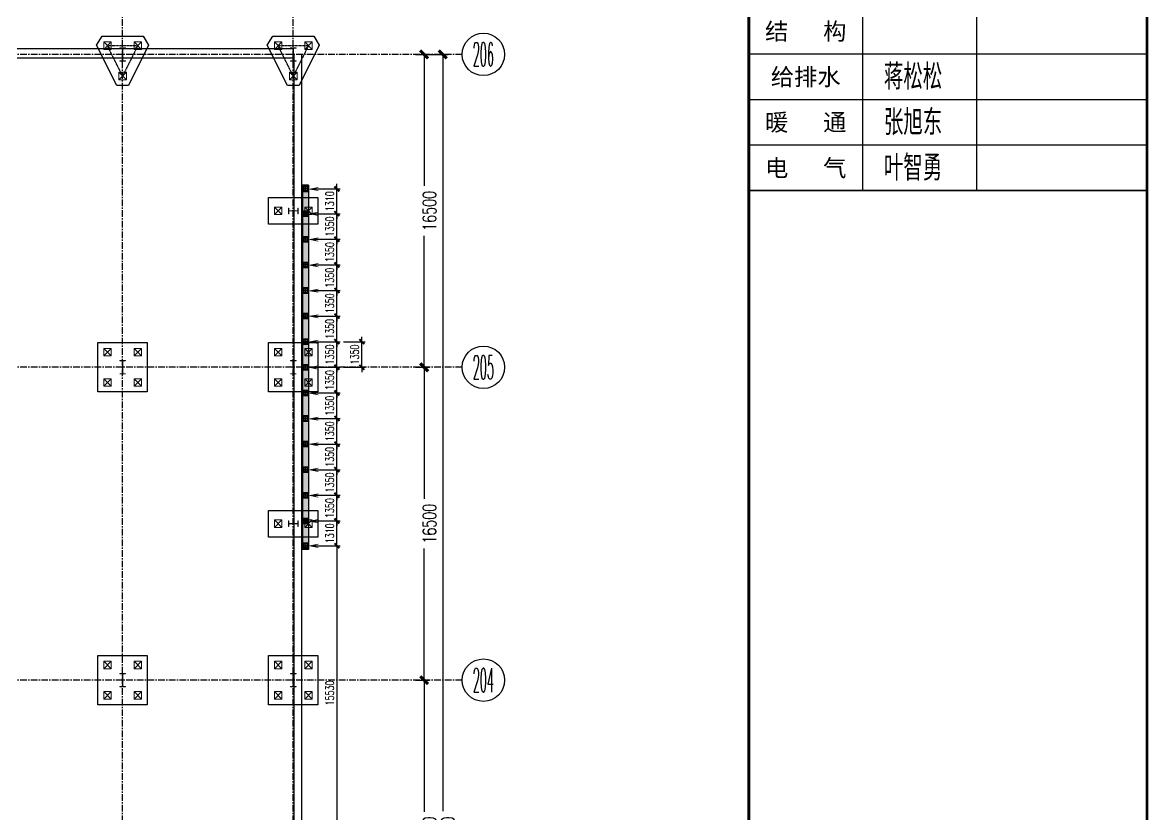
# Model space of a CAD drawing. Extents: x 782294 to 1727252, y -631030 to 17645.
# Drawn here: x 1160275 to 1219652, y -355468 to -313704 of the extents above; entities that cross this region are included whole.
import ezdxf
from ezdxf.enums import TextEntityAlignment as Align

# ---------------------------------------------------------------- set-up
doc = ezdxf.new("R2010")
doc.units = 0
doc.linetypes.add('CENTER', pattern=[2, 1.25, -0.25, 0.25, -0.25])
doc.layers.get('Defpoints').update_dxf_attribs({"color": 210})
for name, color, linetype in [('!ZN1-标注-173', 173, 'Continuous'), ('!ZN3-铝板幕墙-3', 3, 'Continuous'), ('0-cxFrame', 155, 'Continuous'), ('2钢材断面', 2, 'Continuous'), ('30预埋件', 30, 'Continuous'), ('3符号', 3, 'Continuous'), ('40钢材投影', 40, 'Continuous'), ('ALT_CEN-0-30', 1, 'CENTER'), ('DIM', 173, 'Continuous'), ('DOTE', 1, 'CENTER'), ('qianming', 155, 'Continuous'), ('S-BKL', 4, 'Continuous'), ('S-DOTE1', 140, 'CENTER'), ('S-HATCH1-W', 252, 'Continuous'), ('结构轮廓线', 1, 'Continuous')]:
    doc.layers.add(name, color=color, linetype=linetype)
for name, color, linetype, lineweight in [('0-cxText', 131, 'Continuous', 25), ('S-col', 2, 'Continuous', 0), ('S-zhuang', 1, 'Continuous', 0)]:
    doc.layers.add(name, color=color, linetype=linetype, lineweight=lineweight)
doc.layers.add('A-云线2', color=3, linetype='Continuous', plot=False)
doc.styles.add('_TCH_AXIS', font='COMPLEX', dxfattribs={"bigfont": 'GBCBIG'})
doc.styles.add('BZHZ', font='bzxw', dxfattribs={"width": 0.8, "bigfont": 'bzhz'})
doc.styles.add('cx_biaoti', font='')
doc.styles.add('cx_tuming', font='simhei.ttf')
doc.styles.add('cx_tuqian1', font='')
doc.styles.add('DHTEXT-1', font='romans.shx', dxfattribs={"width": 0.7, "bigfont": 'chinese.shx'})
doc.styles.add('黑体', font='simhei.ttf', dxfattribs={"height": 12})
doc.styles.get('cx_biaoti').set_extended_font_data('SimSun')
doc.styles.get('cx_tuqian1').set_extended_font_data('SimSun')
doc.dimstyles.new('ZN175', dxfattribs={"dimscale": 175, "dimtxt": 2.5, "dimasz": 1.5, "dimexe": 1, "dimexo": 2, "dimgap": 0.9, "dimtad": 1, "dimdec": 0, "dimdsep": 46, "dimtxsty": 'DHTEXT-1', "dimblk": 'ARCHTICK', "dimcen": 2.5, "dimclrd": 173, "dimclre": 173, "dimclrt": 7, "dimazin": 2, "dimtfac": 1, "dimtdec": 0, "dimtix": 1, "dimtmove": 2, "dimatfit": 3, "dimfxl": 0, "dimtolj": 1, "dimtzin": 0, "dimarcsym": 0})
doc.dimstyles.new('ZN280', dxfattribs={"dimscale": 280, "dimtxt": 2.5, "dimasz": 1.5, "dimexe": 1, "dimexo": 2, "dimgap": 0.9, "dimtad": 1, "dimdec": 0, "dimdsep": 46, "dimtxsty": 'DHTEXT-1', "dimblk": 'ARCHTICK', "dimcen": 2.5, "dimclrd": 173, "dimclre": 173, "dimclrt": 7, "dimazin": 2, "dimtfac": 1, "dimtdec": 0, "dimtix": 1, "dimtmove": 2, "dimatfit": 3, "dimfxl": 0, "dimarcsym": 0})

# ---------------------------------------------------------------- blocks, each defined once
blk = doc.blocks.new('zjcx_lan_huiqian(Dragon)')
for p, q in [((-7000, -800), (0, -800)), ((-5000, -800), (-5000, -4800)), ((-3000, -800), (-3000, -4800)), ((-7000, -1600), (0, -1600)), ((-7000, -2400), (0, -2400)), ((-7000, -3200), (0, -3200)), ((-7000, -4000), (0, -4000))]:
    blk.add_line(p, q)
at = {"const_width": 30}
blk.add_lwpolyline([(-7000, 0), (0, 0)], dxfattribs=at)
blk.add_lwpolyline([(-7000, 0), (0, 0), (0, -4800), (-7000, -4800)], close=True, dxfattribs=at)
at = {"style": 'cx_biaoti'}
for s, p in [('会  签  栏', (-3500, -400)), ('建   筑', (-6000, -1200)), ('结   构', (-6000, -2000)), ('给排水', (-6000, -2800)), ('暖   通', (-6000, -3600)), ('电   气', (-6000, -4400))]:
    blk.add_text(s, height=300, dxfattribs=at).set_placement(p, align=Align.MIDDLE)
blk = doc.blocks.new('T-汇签(Dragon)')
at = {"layer": '0-cxFrame'}
blk.add_blockref('zjcx_lan_huiqian(Dragon)', (0, 0), dxfattribs=at)
at = {"layer": 'qianming', "style": 'BZHZ', "width": 0.8}
for s, p in [('黄岩峰', (-4113, -1180)), ('蒋松松', (-4113, -2780)), ('张旭东', (-4113, -3580)), ('叶智勇', (-4113, -4380))]:
    blk.add_text(s, height=450, dxfattribs=at).set_placement(p, align=Align.MIDDLE)
blk = doc.blocks.new('zjcx_T1(Dragon)')
at = {"layer": '0-cxFrame', "const_width": 50}
blk.add_lwpolyline([(-7000, 0), (0, 0), (0, 57400), (-7000, 57400)], close=True, dxfattribs=at)
at = {"layer": '0-cxFrame'}
blk.add_blockref('T-汇签(Dragon)', (0, 47200), dxfattribs=at)
blk = doc.blocks.new('TK22.A1 L(Dragon)')
at = {"layer": '0-cxFrame', "const_width": 0.5}
for points in [[(-80, 10), (-821, 10), (-821, 584), (-80, 584)], [(-10, 10), (-80, 10), (-80, 584), (-10, 584)]]:
    blk.add_lwpolyline(points, close=True, dxfattribs=at)
at = {"layer": '0-cxFrame', "xscale": 0.01, "yscale": 0.01, "zscale": 0.01}
blk.add_blockref('zjcx_T1(Dragon)', (-10, 10), dxfattribs=at)
at = {"style": '黑体', "flags": 4}
blk.add_attdef('图幅', text='', height=3.3, dxfattribs=at).set_placement((-40, 3), align=Align.RIGHT)
at = {"layer": '0-cxText', "flags": 4}
for tag, height, style, p in [('建设单位', 3.5, 'cx_tuming', (-45, 240)), ('项目名称', 3.5, 'cx_tuming', (-45, 210)), ('子项名称', 3.5, 'cx_tuming', (-45, 180)), ('工程编号', 3.3, 'cx_tuqian1', (-35, 165)), ('图名1', 3.5, 'cx_tuming', (-45, 87)), ('图名2', 3.5, 'cx_tuming', (-45, 79)), ('图名3', 3.5, 'cx_tuming', (-45, 71)), ('出图日期', 3.3, 'cx_tuqian1', (-39, 60)), ('专业', 3.3, 'cx_tuqian1', (-55, 52)), ('图号', 3.3, 'cx_tuqian1', (-55, 44)), ('版次', 3.3, 'cx_tuqian1', (-20, 44))]:
    blk.add_attdef(tag, text='', height=height, dxfattribs=dict(at, style=style)).set_placement(p, align=Align.MIDDLE)
at = {"layer": 'Defpoints', "color": 6, "flags": 4}
for tag, height, style, p in [('tufu', 3.3, '黑体', (-12, 12)), ('dwfname', 4, 'cx_tuqian1', (-80, 3))]:
    blk.add_attdef(tag, text='', height=height, dxfattribs=dict(at, style=style)).set_placement(p, align=Align.RIGHT)
blk = doc.blocks.new('_ArchTick')
at = {"color": 0, "linetype": 'ByBlock', "const_width": 0.4}
blk.add_lwpolyline([(-0.5, -0.5), (0.5, 0.5)], dxfattribs=at)
blk = doc.blocks.new('*D1422')
at = {"layer": 'Defpoints', "color": 0, "ltscale": 2800, "transparency": 16777216}
for p in [(162184, 82500), (162184, 66000), (163200, 66000)]:
    blk.add_point(p, dxfattribs=at)
at = {"layer": 'DIM', "color": 173, "linetype": 'ByBlock', "lineweight": -2, "ltscale": 2800, "transparency": 16777216}
for p, q in [((162744, 82500), (163480, 82500)), ((163200, 82500), (163200, 75564)), ((163200, 66000), (163200, 72936)), ((162744, 66000), (163480, 66000))]:
    blk.add_line(p, q, dxfattribs=at)
at = {"layer": 'DIM', "color": 173, "lineweight": -2, "ltscale": 2800, "transparency": 16777216, "xscale": 420, "yscale": 420, "zscale": 420}
for p, rotation in [((163200, 82500), 90), ((163200, 66000), 270)]:
    blk.add_blockref('_ArchTick', p, dxfattribs=dict(at, rotation=rotation))
at = {"layer": 'DIM', "color": 7, "ltscale": 2800, "transparency": 16777216, "insert": (163475, 74250), "char_height": 700, "attachment_point": 5, "rotation": 90, "style": 'DHTEXT-1'}
blk.add_mtext('16500', dxfattribs=at)
blk = doc.blocks.new('*D1423')
at = {"layer": 'Defpoints', "color": 0, "ltscale": 2800, "transparency": 16777216}
for p in [(162184, 66000), (162184, 49500), (163200, 49500)]:
    blk.add_point(p, dxfattribs=at)
at = {"layer": 'DIM', "color": 173, "linetype": 'ByBlock', "lineweight": -2, "ltscale": 2800, "transparency": 16777216}
for p, q in [((162744, 66000), (163480, 66000)), ((163200, 66000), (163200, 59064)), ((163200, 49500), (163200, 56436)), ((162744, 49500), (163480, 49500))]:
    blk.add_line(p, q, dxfattribs=at)
at = {"layer": 'DIM', "color": 173, "lineweight": -2, "ltscale": 2800, "transparency": 16777216, "xscale": 420, "yscale": 420, "zscale": 420}
for p, rotation in [((163200, 66000), 90), ((163200, 49500), 270)]:
    blk.add_blockref('_ArchTick', p, dxfattribs=dict(at, rotation=rotation))
at = {"layer": 'DIM', "color": 7, "ltscale": 2800, "transparency": 16777216, "insert": (163475, 57750), "char_height": 700, "attachment_point": 5, "rotation": 90, "style": 'DHTEXT-1'}
blk.add_mtext('16500', dxfattribs=at)
blk = doc.blocks.new('*D1424')
at = {"layer": 'Defpoints', "color": 0, "ltscale": 2800, "transparency": 16777216}
for p in [(162184, 49500), (162184, 33000), (163200, 33000)]:
    blk.add_point(p, dxfattribs=at)
at = {"layer": 'DIM', "color": 173, "linetype": 'ByBlock', "lineweight": -2, "ltscale": 2800, "transparency": 16777216}
for p, q in [((162744, 49500), (163480, 49500)), ((163200, 49500), (163200, 42564)), ((163200, 33000), (163200, 39936)), ((162744, 33000), (163480, 33000))]:
    blk.add_line(p, q, dxfattribs=at)
at = {"layer": 'DIM', "color": 173, "lineweight": -2, "ltscale": 2800, "transparency": 16777216, "xscale": 420, "yscale": 420, "zscale": 420}
for p, rotation in [((163200, 49500), 90), ((163200, 33000), 270)]:
    blk.add_blockref('_ArchTick', p, dxfattribs=dict(at, rotation=rotation))
at = {"layer": 'DIM', "color": 7, "ltscale": 2800, "transparency": 16777216, "insert": (163475, 41250), "char_height": 700, "attachment_point": 5, "rotation": 90, "style": 'DHTEXT-1'}
blk.add_mtext('16500', dxfattribs=at)
blk = doc.blocks.new('*D1471')
at = {"layer": 'Defpoints', "color": 0, "ltscale": 2800, "transparency": 16777216}
for p in [(162284, 82500), (162284, 0), (164180, 0)]:
    blk.add_point(p, dxfattribs=at)
at = {"layer": 'DIM', "color": 173, "linetype": 'ByBlock', "lineweight": -2, "ltscale": 2800, "transparency": 16777216}
for p, q in [((162844, 82500), (164460, 82500)), ((164180, 82500), (164180, 42599)), ((164180, 0), (164180, 39901)), ((162844, 0), (164460, 0))]:
    blk.add_line(p, q, dxfattribs=at)
at = {"layer": 'DIM', "color": 173, "lineweight": -2, "ltscale": 2800, "transparency": 16777216, "xscale": 420, "yscale": 420, "zscale": 420}
for p, rotation in [((164180, 82500), 90), ((164180, 0), 270)]:
    blk.add_blockref('_ArchTick', p, dxfattribs=dict(at, rotation=rotation))
at = {"layer": 'DIM', "color": 7, "ltscale": 2800, "transparency": 16777216, "insert": (164455, 41250), "char_height": 700, "attachment_point": 5, "rotation": 90, "style": 'DHTEXT-1'}
blk.add_mtext('82500', dxfattribs=at)
blk = doc.blocks.new('卓越-轴号')
blk.add_circle((0, 0), 4)
at = {"color": 0, "style": '_TCH_AXIS', "width": 1.041667, "flags": 8}
blk.add_attdef('A', text='', height=4.48, dxfattribs=at).set_placement((-2, -2.24), (2, -2.24), align=Align.FIT)
blk = doc.blocks.new('20250913105916')
at = {"layer": '结构轮廓线', "color": 1, "ltscale": 500}
for p, q in [((157100, 75610), (156750, 75610)), ((157100, 75610), (157100, 56390)), ((157100, 56390), (156750, 56390))]:
    blk.add_line(p, q, dxfattribs=at)
blk = doc.blocks.new('20250903183753')
at = {"layer": '2钢材断面'}
for p, q in [((150, 0), (-150, 0)), ((-150, 0), (-150, -300)), ((150, -300), (150, 0)), ((-150, -300), (150, -300))]:
    blk.add_line(p, q, dxfattribs=at)
at = {"layer": '40钢材投影'}
for centre, radius in [((-100, -50), 12), ((-100, -150), 12), ((-100, -250), 12), ((-100, -50), 6), ((-100, -150), 6), ((-100, -250), 6), ((0, -50), 12), ((0, -150), 12), ((0, -250), 12), ((0, -50), 6), ((0, -150), 6), ((0, -250), 6), ((100, -50), 12), ((100, -150), 12), ((100, -251), 12), ((100, -50), 6), ((100, -150), 6), ((100, -251), 6)]:
    blk.add_circle(centre, radius, dxfattribs=at)
at = {"layer": 'ALT_CEN-0-30', "ltscale": 20}
for p, q in [((-100, 0), (-100, -300)), ((0, 0), (0, -300)), ((100, 0), (100, -300)), ((-150, -50), (150, -50)), ((-150, -150), (150, -150)), ((-150, -250), (150, -250))]:
    blk.add_line(p, q, dxfattribs=at)
blk = doc.blocks.new('20250903183821')
at = {"ltscale": 50}
blk.add_blockref('20250903183753', (0, 0), dxfattribs=at)
at = {"layer": '30预埋件', "style": 'DHTEXT-1', "text_generation_flag": 6, "width": 0.55}
blk.add_attdef('B', (-105, 65), '', height=450, rotation=180, dxfattribs=at)
blk = doc.blocks.new('20250904082940')
at = {"ltscale": 500}
ref = blk.add_blockref('20250903183821', (0, -20), dxfattribs=dict(at, xscale=-1))
ref.add_attrib('B', 'A', (105, 495), dxfattribs={"layer": '30预埋件', "height": 450, "style": 'DHTEXT-1', "text_generation_flag": 6, "width": 0.55})
blk = doc.blocks.new('20250913102643')
at = {"layer": 'A-云线2', "ltscale": 10, "rotation": 270}
for p in [(157120, 75410), (157120, 74100), (157120, 72750), (157120, 71400), (157120, 70050), (157120, 68700), (157120, 67350), (157120, 66000), (157120, 64650), (157120, 63300), (157120, 61950), (157120, 60600), (157120, 59250), (157120, 57900), (157120, 56590)]:
    blk.add_blockref('20250904082940', p, dxfattribs=at)
blk = doc.blocks.new('*D905')
at = {"layer": 'Defpoints', "color": 0, "ltscale": 1750, "transparency": 16777216}
for p in [(1175170, -322476), (1176855, -322476), (1175170, -323786)]:
    blk.add_point(p, dxfattribs=at)
at = {"layer": 'DIM', "color": 173, "linetype": 'ByBlock', "lineweight": -2, "ltscale": 1750, "transparency": 16777216}
for p, q in [((1176855, -322476), (1176855, -322213)), ((1175520, -322476), (1177030, -322476)), ((1176855, -323786), (1176855, -322476)), ((1175520, -323786), (1177030, -323786)), ((1176855, -323786), (1176855, -324048))]:
    blk.add_line(p, q, dxfattribs=at)
at = {"layer": 'DIM', "color": 173, "lineweight": -2, "ltscale": 1750, "transparency": 16777216, "xscale": 262.5, "yscale": 262.5, "zscale": 262.5}
for p, rotation in [((1176855, -322476), 270), ((1176855, -323786), 90)]:
    blk.add_blockref('_ArchTick', p, dxfattribs=dict(at, rotation=rotation))
at = {"layer": 'DIM', "color": 7, "ltscale": 1750, "transparency": 16777216, "insert": (1176479, -323131), "char_height": 437.5, "attachment_point": 5, "rotation": 90, "style": 'DHTEXT-1'}
blk.add_mtext('\\A1;1310', dxfattribs=at)
blk = doc.blocks.new('*D906')
at = {"layer": 'Defpoints', "color": 0, "ltscale": 1750, "transparency": 16777216}
for p in [(1175170, -323786), (1176855, -323786), (1175170, -325136)]:
    blk.add_point(p, dxfattribs=at)
at = {"layer": 'DIM', "color": 173, "linetype": 'ByBlock', "lineweight": -2, "ltscale": 1750, "transparency": 16777216}
for p, q in [((1176855, -323786), (1176855, -323523)), ((1175520, -323786), (1177030, -323786)), ((1176855, -325136), (1176855, -323786)), ((1175520, -325136), (1177030, -325136)), ((1176855, -325136), (1176855, -325398))]:
    blk.add_line(p, q, dxfattribs=at)
at = {"layer": 'DIM', "color": 173, "lineweight": -2, "ltscale": 1750, "transparency": 16777216, "xscale": 262.5, "yscale": 262.5, "zscale": 262.5}
for p, rotation in [((1176855, -323786), 270), ((1176855, -325136), 90)]:
    blk.add_blockref('_ArchTick', p, dxfattribs=dict(at, rotation=rotation))
at = {"layer": 'DIM', "color": 7, "ltscale": 1750, "transparency": 16777216, "insert": (1176479, -324461), "char_height": 437.5, "attachment_point": 5, "rotation": 90, "style": 'DHTEXT-1'}
blk.add_mtext('\\A1;1350', dxfattribs=at)
blk = doc.blocks.new('*D907')
at = {"layer": 'Defpoints', "color": 0, "ltscale": 1750, "transparency": 16777216}
for p in [(1175170, -325136), (1176855, -325136), (1175170, -326486)]:
    blk.add_point(p, dxfattribs=at)
at = {"layer": 'DIM', "color": 173, "linetype": 'ByBlock', "lineweight": -2, "ltscale": 1750, "transparency": 16777216}
for p, q in [((1175520, -325136), (1177030, -325136)), ((1176855, -325136), (1176855, -324873)), ((1176855, -326486), (1176855, -325136)), ((1175520, -326486), (1177030, -326486)), ((1176855, -326486), (1176855, -326748))]:
    blk.add_line(p, q, dxfattribs=at)
at = {"layer": 'DIM', "color": 173, "lineweight": -2, "ltscale": 1750, "transparency": 16777216, "xscale": 262.5, "yscale": 262.5, "zscale": 262.5}
for p, rotation in [((1176855, -325136), 270), ((1176855, -326486), 90)]:
    blk.add_blockref('_ArchTick', p, dxfattribs=dict(at, rotation=rotation))
at = {"layer": 'DIM', "color": 7, "ltscale": 1750, "transparency": 16777216, "insert": (1176479, -325811), "char_height": 437.5, "attachment_point": 5, "rotation": 90, "style": 'DHTEXT-1'}
blk.add_mtext('\\A1;1350', dxfattribs=at)
blk = doc.blocks.new('*D908')
at = {"layer": 'Defpoints', "color": 0, "ltscale": 1750, "transparency": 16777216}
for p in [(1175170, -326486), (1176855, -326486), (1175170, -327836)]:
    blk.add_point(p, dxfattribs=at)
at = {"layer": 'DIM', "color": 173, "linetype": 'ByBlock', "lineweight": -2, "ltscale": 1750, "transparency": 16777216}
for p, q in [((1175520, -326486), (1177030, -326486)), ((1176855, -326486), (1176855, -326223)), ((1176855, -327836), (1176855, -326486)), ((1175520, -327836), (1177030, -327836)), ((1176855, -327836), (1176855, -328098))]:
    blk.add_line(p, q, dxfattribs=at)
at = {"layer": 'DIM', "color": 173, "lineweight": -2, "ltscale": 1750, "transparency": 16777216, "xscale": 262.5, "yscale": 262.5, "zscale": 262.5}
for p, rotation in [((1176855, -326486), 270), ((1176855, -327836), 90)]:
    blk.add_blockref('_ArchTick', p, dxfattribs=dict(at, rotation=rotation))
at = {"layer": 'DIM', "color": 7, "ltscale": 1750, "transparency": 16777216, "insert": (1176479, -327161), "char_height": 437.5, "attachment_point": 5, "rotation": 90, "style": 'DHTEXT-1'}
blk.add_mtext('\\A1;1350', dxfattribs=at)
blk = doc.blocks.new('*D909')
at = {"layer": 'Defpoints', "color": 0, "ltscale": 1750, "transparency": 16777216}
for p in [(1175170, -327836), (1176855, -327836), (1175170, -329186)]:
    blk.add_point(p, dxfattribs=at)
at = {"layer": 'DIM', "color": 173, "linetype": 'ByBlock', "lineweight": -2, "ltscale": 1750, "transparency": 16777216}
for p, q in [((1176855, -327836), (1176855, -327573)), ((1175520, -327836), (1177030, -327836)), ((1176855, -329186), (1176855, -327836)), ((1175520, -329186), (1177030, -329186)), ((1176855, -329186), (1176855, -329448))]:
    blk.add_line(p, q, dxfattribs=at)
at = {"layer": 'DIM', "color": 173, "lineweight": -2, "ltscale": 1750, "transparency": 16777216, "xscale": 262.5, "yscale": 262.5, "zscale": 262.5}
for p, rotation in [((1176855, -327836), 270), ((1176855, -329186), 90)]:
    blk.add_blockref('_ArchTick', p, dxfattribs=dict(at, rotation=rotation))
at = {"layer": 'DIM', "color": 7, "ltscale": 1750, "transparency": 16777216, "insert": (1176479, -328511), "char_height": 437.5, "attachment_point": 5, "rotation": 90, "style": 'DHTEXT-1'}
blk.add_mtext('\\A1;1350', dxfattribs=at)
blk = doc.blocks.new('*D910')
at = {"layer": 'Defpoints', "color": 0, "ltscale": 1750, "transparency": 16777216}
for p in [(1175170, -329186), (1176855, -329186), (1175170, -330536)]:
    blk.add_point(p, dxfattribs=at)
at = {"layer": 'DIM', "color": 173, "linetype": 'ByBlock', "lineweight": -2, "ltscale": 1750, "transparency": 16777216}
for p, q in [((1176855, -329186), (1176855, -328923)), ((1175520, -329186), (1177030, -329186)), ((1176855, -330536), (1176855, -329186)), ((1175520, -330536), (1177030, -330536)), ((1176855, -330536), (1176855, -330798))]:
    blk.add_line(p, q, dxfattribs=at)
at = {"layer": 'DIM', "color": 173, "lineweight": -2, "ltscale": 1750, "transparency": 16777216, "xscale": 262.5, "yscale": 262.5, "zscale": 262.5}
for p, rotation in [((1176855, -329186), 270), ((1176855, -330536), 90)]:
    blk.add_blockref('_ArchTick', p, dxfattribs=dict(at, rotation=rotation))
at = {"layer": 'DIM', "color": 7, "ltscale": 1750, "transparency": 16777216, "insert": (1176479, -329861), "char_height": 437.5, "attachment_point": 5, "rotation": 90, "style": 'DHTEXT-1'}
blk.add_mtext('\\A1;1350', dxfattribs=at)
blk = doc.blocks.new('*D911')
at = {"layer": 'Defpoints', "color": 0, "ltscale": 1750, "transparency": 16777216}
for p in [(1175170, -330536), (1176855, -330536), (1175170, -331886)]:
    blk.add_point(p, dxfattribs=at)
at = {"layer": 'DIM', "color": 173, "linetype": 'ByBlock', "lineweight": -2, "ltscale": 1750, "transparency": 16777216}
for p, q in [((1175520, -330536), (1177030, -330536)), ((1176855, -330536), (1176855, -330273)), ((1176855, -331886), (1176855, -330536)), ((1175520, -331886), (1177030, -331886)), ((1176855, -331886), (1176855, -332148))]:
    blk.add_line(p, q, dxfattribs=at)
at = {"layer": 'DIM', "color": 173, "lineweight": -2, "ltscale": 1750, "transparency": 16777216, "xscale": 262.5, "yscale": 262.5, "zscale": 262.5}
for p, rotation in [((1176855, -330536), 270), ((1176855, -331886), 90)]:
    blk.add_blockref('_ArchTick', p, dxfattribs=dict(at, rotation=rotation))
at = {"layer": 'DIM', "color": 7, "ltscale": 1750, "transparency": 16777216, "insert": (1176479, -331211), "char_height": 437.5, "attachment_point": 5, "rotation": 90, "style": 'DHTEXT-1'}
blk.add_mtext('\\A1;1350', dxfattribs=at)
blk = doc.blocks.new('*D912')
at = {"layer": 'Defpoints', "color": 0, "ltscale": 1750, "transparency": 16777216}
for p in [(1175170, -331886), (1176855, -331886), (1175170, -333236)]:
    blk.add_point(p, dxfattribs=at)
at = {"layer": 'DIM', "color": 173, "linetype": 'ByBlock', "lineweight": -2, "ltscale": 1750, "transparency": 16777216}
for p, q in [((1175520, -331886), (1177030, -331886)), ((1176855, -331886), (1176855, -331623)), ((1176855, -333236), (1176855, -331886)), ((1175520, -333236), (1177030, -333236)), ((1176855, -333236), (1176855, -333498))]:
    blk.add_line(p, q, dxfattribs=at)
at = {"layer": 'DIM', "color": 173, "lineweight": -2, "ltscale": 1750, "transparency": 16777216, "xscale": 262.5, "yscale": 262.5, "zscale": 262.5}
for p, rotation in [((1176855, -331886), 270), ((1176855, -333236), 90)]:
    blk.add_blockref('_ArchTick', p, dxfattribs=dict(at, rotation=rotation))
at = {"layer": 'DIM', "color": 7, "ltscale": 1750, "transparency": 16777216, "insert": (1176479, -332561), "char_height": 437.5, "attachment_point": 5, "rotation": 90, "style": 'DHTEXT-1'}
blk.add_mtext('\\A1;1350', dxfattribs=at)
blk = doc.blocks.new('*D913')
at = {"layer": 'Defpoints', "color": 0, "ltscale": 1750, "transparency": 16777216}
for p in [(1175170, -333236), (1176855, -333236), (1175170, -334586)]:
    blk.add_point(p, dxfattribs=at)
at = {"layer": 'DIM', "color": 173, "linetype": 'ByBlock', "lineweight": -2, "ltscale": 1750, "transparency": 16777216}
for p, q in [((1176855, -333236), (1176855, -332973)), ((1175520, -333236), (1177030, -333236)), ((1176855, -334586), (1176855, -333236)), ((1175520, -334586), (1177030, -334586)), ((1176855, -334586), (1176855, -334848))]:
    blk.add_line(p, q, dxfattribs=at)
at = {"layer": 'DIM', "color": 173, "lineweight": -2, "ltscale": 1750, "transparency": 16777216, "xscale": 262.5, "yscale": 262.5, "zscale": 262.5}
for p, rotation in [((1176855, -333236), 270), ((1176855, -334586), 90)]:
    blk.add_blockref('_ArchTick', p, dxfattribs=dict(at, rotation=rotation))
at = {"layer": 'DIM', "color": 7, "ltscale": 1750, "transparency": 16777216, "insert": (1176479, -333911), "char_height": 437.5, "attachment_point": 5, "rotation": 90, "style": 'DHTEXT-1'}
blk.add_mtext('\\A1;1350', dxfattribs=at)
blk = doc.blocks.new('*D914')
at = {"layer": 'Defpoints', "color": 0, "ltscale": 1750, "transparency": 16777216}
for p in [(1175170, -334586), (1176855, -334586), (1175170, -335936)]:
    blk.add_point(p, dxfattribs=at)
at = {"layer": 'DIM', "color": 173, "linetype": 'ByBlock', "lineweight": -2, "ltscale": 1750, "transparency": 16777216}
for p, q in [((1175520, -334586), (1177030, -334586)), ((1176855, -334586), (1176855, -334323)), ((1176855, -335936), (1176855, -334586)), ((1175520, -335936), (1177030, -335936)), ((1176855, -335936), (1176855, -336198))]:
    blk.add_line(p, q, dxfattribs=at)
at = {"layer": 'DIM', "color": 173, "lineweight": -2, "ltscale": 1750, "transparency": 16777216, "xscale": 262.5, "yscale": 262.5, "zscale": 262.5}
for p, rotation in [((1176855, -334586), 270), ((1176855, -335936), 90)]:
    blk.add_blockref('_ArchTick', p, dxfattribs=dict(at, rotation=rotation))
at = {"layer": 'DIM', "color": 7, "ltscale": 1750, "transparency": 16777216, "insert": (1176479, -335261), "char_height": 437.5, "attachment_point": 5, "rotation": 90, "style": 'DHTEXT-1'}
blk.add_mtext('\\A1;1350', dxfattribs=at)
blk = doc.blocks.new('*D915')
at = {"layer": 'Defpoints', "color": 0, "ltscale": 1750, "transparency": 16777216}
for p in [(1175170, -335936), (1176855, -335936), (1175170, -337286)]:
    blk.add_point(p, dxfattribs=at)
at = {"layer": 'DIM', "color": 173, "linetype": 'ByBlock', "lineweight": -2, "ltscale": 1750, "transparency": 16777216}
for p, q in [((1175520, -335936), (1177030, -335936)), ((1176855, -335936), (1176855, -335673)), ((1176855, -337286), (1176855, -335936)), ((1175520, -337286), (1177030, -337286)), ((1176855, -337286), (1176855, -337548))]:
    blk.add_line(p, q, dxfattribs=at)
at = {"layer": 'DIM', "color": 173, "lineweight": -2, "ltscale": 1750, "transparency": 16777216, "xscale": 262.5, "yscale": 262.5, "zscale": 262.5}
for p, rotation in [((1176855, -335936), 270), ((1176855, -337286), 90)]:
    blk.add_blockref('_ArchTick', p, dxfattribs=dict(at, rotation=rotation))
at = {"layer": 'DIM', "color": 7, "ltscale": 1750, "transparency": 16777216, "insert": (1176479, -336611), "char_height": 437.5, "attachment_point": 5, "rotation": 90, "style": 'DHTEXT-1'}
blk.add_mtext('\\A1;1350', dxfattribs=at)
blk = doc.blocks.new('*D916')
at = {"layer": 'Defpoints', "color": 0, "ltscale": 1750, "transparency": 16777216}
for p in [(1175170, -337286), (1176855, -337286), (1175170, -338636)]:
    blk.add_point(p, dxfattribs=at)
at = {"layer": 'DIM', "color": 173, "linetype": 'ByBlock', "lineweight": -2, "ltscale": 1750, "transparency": 16777216}
for p, q in [((1176855, -337286), (1176855, -337023)), ((1175520, -337286), (1177030, -337286)), ((1176855, -338636), (1176855, -337286)), ((1175520, -338636), (1177030, -338636)), ((1176855, -338636), (1176855, -338898))]:
    blk.add_line(p, q, dxfattribs=at)
at = {"layer": 'DIM', "color": 173, "lineweight": -2, "ltscale": 1750, "transparency": 16777216, "xscale": 262.5, "yscale": 262.5, "zscale": 262.5}
for p, rotation in [((1176855, -337286), 270), ((1176855, -338636), 90)]:
    blk.add_blockref('_ArchTick', p, dxfattribs=dict(at, rotation=rotation))
at = {"layer": 'DIM', "color": 7, "ltscale": 1750, "transparency": 16777216, "insert": (1176479, -337961), "char_height": 437.5, "attachment_point": 5, "rotation": 90, "style": 'DHTEXT-1'}
blk.add_mtext('\\A1;1350', dxfattribs=at)
blk = doc.blocks.new('*D917')
at = {"layer": 'Defpoints', "color": 0, "ltscale": 1750, "transparency": 16777216}
for p in [(1175170, -338636), (1176855, -338636), (1175170, -339986)]:
    blk.add_point(p, dxfattribs=at)
at = {"layer": 'DIM', "color": 173, "linetype": 'ByBlock', "lineweight": -2, "ltscale": 1750, "transparency": 16777216}
for p, q in [((1176855, -338636), (1176855, -338373)), ((1175520, -338636), (1177030, -338636)), ((1176855, -339986), (1176855, -338636)), ((1175520, -339986), (1177030, -339986)), ((1176855, -339986), (1176855, -340248))]:
    blk.add_line(p, q, dxfattribs=at)
at = {"layer": 'DIM', "color": 173, "lineweight": -2, "ltscale": 1750, "transparency": 16777216, "xscale": 262.5, "yscale": 262.5, "zscale": 262.5}
for p, rotation in [((1176855, -338636), 270), ((1176855, -339986), 90)]:
    blk.add_blockref('_ArchTick', p, dxfattribs=dict(at, rotation=rotation))
at = {"layer": 'DIM', "color": 7, "ltscale": 1750, "transparency": 16777216, "insert": (1176479, -339311), "char_height": 437.5, "attachment_point": 5, "rotation": 90, "style": 'DHTEXT-1'}
blk.add_mtext('\\A1;1350', dxfattribs=at)
blk = doc.blocks.new('*D918')
at = {"layer": 'Defpoints', "color": 0, "ltscale": 1750, "transparency": 16777216}
for p in [(1175170, -339986), (1176855, -339986), (1175170, -341296)]:
    blk.add_point(p, dxfattribs=at)
at = {"layer": 'DIM', "color": 173, "linetype": 'ByBlock', "lineweight": -2, "ltscale": 1750, "transparency": 16777216}
for p, q in [((1175520, -339986), (1177030, -339986)), ((1176855, -339986), (1176855, -339723)), ((1176855, -341296), (1176855, -339986)), ((1175520, -341296), (1177030, -341296)), ((1176855, -341296), (1176855, -341558))]:
    blk.add_line(p, q, dxfattribs=at)
at = {"layer": 'DIM', "color": 173, "lineweight": -2, "ltscale": 1750, "transparency": 16777216, "xscale": 262.5, "yscale": 262.5, "zscale": 262.5}
for p, rotation in [((1176855, -339986), 270), ((1176855, -341296), 90)]:
    blk.add_blockref('_ArchTick', p, dxfattribs=dict(at, rotation=rotation))
at = {"layer": 'DIM', "color": 7, "ltscale": 1750, "transparency": 16777216, "insert": (1176479, -340641), "char_height": 437.5, "attachment_point": 5, "rotation": 90, "style": 'DHTEXT-1'}
blk.add_mtext('\\A1;1310', dxfattribs=at)
blk = doc.blocks.new('*D1473')
at = {"layer": 'Defpoints', "color": 0, "ltscale": 1750, "transparency": 16777216}
for p in [(1175170, -341296), (1175170, -356826), (1176855, -356826)]:
    blk.add_point(p, dxfattribs=at)
at = {"layer": 'DIM', "color": 173, "linetype": 'ByBlock', "lineweight": -2, "ltscale": 1750, "transparency": 16777216}
for p, q in [((1175520, -341296), (1177030, -341296)), ((1176855, -341296), (1176855, -356826)), ((1175520, -356826), (1177030, -356826))]:
    blk.add_line(p, q, dxfattribs=at)
at = {"layer": 'DIM', "color": 173, "lineweight": -2, "ltscale": 1750, "transparency": 16777216, "xscale": 262.5, "yscale": 262.5, "zscale": 262.5}
for p, rotation in [((1176855, -341296), 90), ((1176855, -356826), 270)]:
    blk.add_blockref('_ArchTick', p, dxfattribs=dict(at, rotation=rotation))
at = {"layer": 'DIM', "color": 7, "ltscale": 1750, "transparency": 16777216, "insert": (1176479, -349061), "char_height": 437.5, "attachment_point": 5, "rotation": 90, "style": 'DHTEXT-1'}
blk.add_mtext('\\A1;15530', dxfattribs=at)
blk = doc.blocks.new('*D1474')
at = {"layer": '!ZN1-标注-173', "color": 173, "linetype": 'ByBlock', "lineweight": -2, "ltscale": 1750, "transparency": 16777216}
for p, q in [((1177205, -330536), (1178344, -330536)), ((1178169, -330536), (1178169, -330273)), ((1178169, -331886), (1178169, -330536)), ((1177205, -331886), (1178344, -331886)), ((1178169, -331886), (1178169, -332148))]:
    blk.add_line(p, q, dxfattribs=at)
at = {"layer": 'Defpoints', "color": 0, "ltscale": 1750, "transparency": 16777216}
for p in [(1176855, -330536), (1178169, -330536), (1176855, -331886)]:
    blk.add_point(p, dxfattribs=at)
at = {"layer": '!ZN1-标注-173', "color": 173, "lineweight": -2, "ltscale": 1750, "transparency": 16777216, "xscale": 262.5, "yscale": 262.5, "zscale": 262.5}
for p, rotation in [((1178169, -330536), 270), ((1178169, -331886), 90)]:
    blk.add_blockref('_ArchTick', p, dxfattribs=dict(at, rotation=rotation))
at = {"layer": '!ZN1-标注-173', "color": 7, "ltscale": 1750, "transparency": 16777216, "insert": (1177793, -331211), "char_height": 437.5, "attachment_point": 5, "rotation": 90, "style": 'DHTEXT-1'}
blk.add_mtext('\\A1;1350', dxfattribs=at)
blk = doc.blocks.new('20250922145540')
at = {"layer": 'S-col'}
blk.add_lwpolyline([(-195790, 766820), (-195490, 766820), (-195490, 766808), (-195636, 766808), (-195636, 766132), (-195490, 766132), (-195490, 766120), (-195790, 766120), (-195790, 766132), (-195644, 766132), (-195644, 766808), (-195790, 766808)], close=True, dxfattribs=at)
blk = doc.blocks.new('S-ZHUANG-400')
at = {"layer": 'S-zhuang'}
for p, q in [((200, -200), (-200, 200)), ((-200, -200), (200, 200))]:
    blk.add_line(p, q, dxfattribs=at)
blk.add_lwpolyline([(-200, 200), (200, 200), (200, -200), (-200, -200)], close=True, dxfattribs=at)
blk = doc.blocks.new('CT4')
at = {"layer": 'S-DOTE1', "ltscale": 0.25}
for p, q in [((-100031, -169182), (-100031, -169302)), ((-99971, -169242), (-100091, -169242))]:
    blk.add_line(p, q, dxfattribs=at)
at = {"layer": 'S-HATCH1-W'}
blk.add_lwpolyline([(-101331, -170542), (-101331, -167942), (-98731, -167942), (-98731, -170542)], close=True, dxfattribs=at)
at = {"layer": 'S-zhuang', "rotation": 90}
for p in [(-100831, -168442), (-99231, -168442), (-100831, -170042), (-99231, -170042)]:
    blk.add_blockref('S-ZHUANG-400', p, dxfattribs=at)
blk = doc.blocks.new('CT3')
at = {"layer": 'S-DOTE1', "ltscale": 0.25}
for p, q in [((-101698, -257554), (-101818, -257554)), ((-101758, -257494), (-101758, -257614))]:
    blk.add_line(p, q, dxfattribs=at)
at = {"layer": 'S-DOTE1', "linetype": 'CENTER', "ltscale": 0.25}
blk.add_lwpolyline([(-100958, -258016), (-101758, -256416), (-102558, -258016)], close=True, dxfattribs=at)
at = {"layer": 'S-HATCH1-W'}
blk.add_lwpolyline([(-101449, -255916), (-102067, -255916), (-103130, -258042), (-102837, -258516), (-100680, -258516), (-100387, -258042)], close=True, dxfattribs=at)
at = {"layer": 'S-zhuang', "rotation": 90}
for p in [(-101758, -256416), (-102558, -258016), (-100958, -258016)]:
    blk.add_blockref('S-ZHUANG-400', p, dxfattribs=at)
blk = doc.blocks.new('CT2')
at = {"layer": 'S-DOTE1', "ltscale": 0.25}
for p, q in [((-193565, -187166), (-193685, -187166)), ((-193625, -187226), (-193625, -187106))]:
    blk.add_line(p, q, dxfattribs=at)
at = {"layer": 'S-HATCH1-W'}
blk.add_lwpolyline([(-194325, -185866), (-192925, -185866), (-192925, -188466), (-194325, -188466)], close=True, dxfattribs=at)
at = {"layer": 'S-zhuang'}
for p in [(-193625, -186366), (-193625, -187966)]:
    blk.add_blockref('S-ZHUANG-400', p, dxfattribs=at)
blk = doc.blocks.new('A$C8df6222d')
at = {"layer": 'S-HATCH1-W'}
h = blk.add_hatch(dxfattribs=at)
h.set_pattern_fill('HONEY', color=256, scale=20)
h.set_pattern_definition([(0, (240058.46, 295368.18), (95.25, 54.992613), [63.5, -127]), (120, (240058.46, 295368.18), (-95.25, 54.992613), [63.5, -127]), (60, (240058.46, 295368.18), (2e-07, 109.985226), [-127, 63.5])])
h.paths.add_polyline_path([(157100, 75560), (156800, 75560), (156800, 56440), (157100, 56440)])
at = {"layer": 'S-BKL'}
for p, q in [((156304, 82800), (20814, 82800)), ((156304, 82300), (21121, 82300)), ((156350, 338), (156350, 82500))]:
    blk.add_line(p, q, dxfattribs=at)
blk.add_lwpolyline([(156750, 338), (156750, 82500)], dxfattribs=at)
at = {"layer": 'S-col'}
for points in [[(156550, 74100), (156550, 74400), (156538, 74400), (156538, 74254), (156062, 74254), (156062, 74400), (156050, 74400), (156050, 74100), (156062, 74100), (156062, 74246), (156538, 74246), (156538, 74100)], [(156550, 57600), (156550, 57900), (156538, 57900), (156538, 57754), (156062, 57754), (156062, 57900), (156050, 57900), (156050, 57600), (156062, 57600), (156062, 57746), (156538, 57746), (156538, 57600)]]:
    blk.add_lwpolyline(points, close=True, dxfattribs=at)
at = {"layer": 'S-HATCH1-W'}
blk.add_lwpolyline([(157100, 56440), (156800, 56440), (156800, 75560), (157100, 75560)], close=True, dxfattribs=at)
for p in [(342940, -683970), (351940, -683970), (342940, -700470), (351940, -700470), (342940, -716970), (351940, -716970)]:
    blk.add_blockref('20250922145540', p)
at = {"layer": 'S-zhuang', "xscale": -1, "rotation": 180}
for p in [(249058, -175054), (258058, -175054)]:
    blk.add_blockref('CT3', p, dxfattribs=at)
at = {"layer": 'S-zhuang', "rotation": 90}
for p in [(-30866, 267875), (-30866, 251375)]:
    blk.add_blockref('CT2', p, dxfattribs=at)
at = {"layer": 'S-zhuang'}
for p in [(247331, 235242), (256331, 235242), (247331, 218742), (256331, 218742)]:
    blk.add_blockref('CT4', p, dxfattribs=at)
blk = doc.blocks.new('20250821100646')
at = {"layer": 'DOTE', "ltscale": 280}
for p, q in [((147300, -10067.4), (147300, 92720)), ((156300, -10067.4), (156300, 92720)), ((165204.2, 82500), (-11095.8, 82500)), ((165204.2, 66000), (-11095.8, 66000)), ((165204.2, 49500), (-11095.8, 49500))]:
    blk.add_line(p, q, dxfattribs=at)
at = {"layer": '3符号', "color": 7}
ref = blk.add_blockref('卓越-轴号', (166324.2, 82501.1), dxfattribs=dict(at, xscale=280, yscale=280, zscale=280))
ref.add_attrib('A', '206', dxfattribs={"layer": '0', "color": 0, "height": 1254.4, "style": '_TCH_AXIS', "width": 0.347222}).set_placement((165764.2, 81873.9), (166884.2, 81873.9), align=Align.FIT)
ref = blk.add_blockref('卓越-轴号', (166324.2, 66001.1), dxfattribs=dict(at, xscale=280, yscale=280, zscale=280))
ref.add_attrib('A', '205', dxfattribs={"layer": '0', "color": 0, "height": 1254.4, "style": '_TCH_AXIS', "width": 0.347222}).set_placement((165764.2, 65373.9), (166884.2, 65373.9), align=Align.FIT)
ref = blk.add_blockref('卓越-轴号', (166324.2, 49501.1), dxfattribs=dict(at, xscale=280, yscale=280, zscale=280))
ref.add_attrib('A', '204', dxfattribs={"layer": '0', "color": 0, "height": 1254.4, "style": '_TCH_AXIS', "width": 0.334821}).set_placement((165764.2, 48873.9), (166884.2, 48873.9), align=Align.FIT)
at = {"layer": 'DIM', "ltscale": 2800}
for base, p1, p2, picture, middle in [((163200, 66000), (162184.2, 82500), (162184.2, 66000), '*D1422', (163475, 74250)), ((164179.7, 0), (162284.2, 82500), (162284.2, 0), '*D1471', (164454.7, 41250)), ((163200, 49500), (162184.2, 66000), (162184.2, 49500), '*D1423', (163475, 57750)), ((163200, 33000), (162184.2, 49500), (162184.2, 33000), '*D1424', (163475, 41250))]:
    dim = blk.add_linear_dim(base=base, p1=p1, p2=p2, angle=270, dimstyle='ZN280', dxfattribs=at)
    dim.commit()
    dim.dimension.update_dxf_attribs({"geometry": picture, "text_midpoint": middle, "dimtype": 129})

msp = doc.modelspace()

# ---------------------------------------------------------------- block references
at = {"layer": '!ZN3-铝板幕墙-3', "ltscale": 1750}
msp.add_blockref('A$C8df6222d', (1018254.9, -397885.7), dxfattribs=at)
at = {"layer": '0-cxFrame', "xscale": 300, "yscale": 300, "zscale": 300}
msp.add_blockref('TK22.A1 L(Dragon)', (1222576.7, -452755.4), dxfattribs=at)
at = {"layer": 'DIM', "ltscale": 1500}
msp.add_blockref('20250821100646', (1018254.9, -397885.7), dxfattribs=at)
at = {"layer": '结构轮廓线', "ltscale": 500}
for name in ['20250913105916', '20250913102643']:
    msp.add_blockref(name, (1018254.9, -397885.7), dxfattribs=at)

# ---------------------------------------------------------------- dimensions: what is measured, and where the dimension line sits
at = {"layer": '!ZN1-标注-173', "ltscale": 1750}
dim = msp.add_linear_dim(base=(1178168.9, -330535.8), p1=(1176854.9, -331885.8), p2=(1176854.9, -330535.8), angle=90, dimstyle='ZN175', dxfattribs=at)
dim.commit()
dim.dimension.update_dxf_attribs({"geometry": '*D1474', "text_midpoint": (1177792.7, -331210.8)})
at = {"layer": 'DIM', "ltscale": 1750}
for base, p1, p2, picture, middle in [((1176854.9, -322475.8), (1175170, -323785.8), (1175170, -322475.8), '*D905', (1176478.7, -323130.8)), ((1176854.9, -323785.8), (1175170, -325135.8), (1175170, -323785.8), '*D906', (1176478.7, -324460.8)), ((1176854.9, -325135.8), (1175170, -326485.8), (1175170, -325135.8), '*D907', (1176478.7, -325810.8)), ((1176854.9, -326485.8), (1175170, -327835.8), (1175170, -326485.8), '*D908', (1176478.7, -327160.8)), ((1176854.9, -327835.8), (1175170, -329185.8), (1175170, -327835.8), '*D909', (1176478.7, -328510.8)), ((1176854.9, -329185.8), (1175170, -330535.8), (1175170, -329185.8), '*D910', (1176478.7, -329860.8)), ((1176854.9, -330535.8), (1175170, -331885.8), (1175170, -330535.8), '*D911', (1176478.7, -331210.8)), ((1176854.9, -331885.8), (1175170, -333235.8), (1175170, -331885.8), '*D912', (1176478.7, -332560.8)), ((1176854.9, -333235.8), (1175170, -334585.8), (1175170, -333235.8), '*D913', (1176478.7, -333910.8)), ((1176854.9, -334585.8), (1175170, -335935.8), (1175170, -334585.8), '*D914', (1176478.7, -335260.8)), ((1176854.9, -335935.8), (1175170, -337285.8), (1175170, -335935.8), '*D915', (1176478.7, -336610.8)), ((1176854.9, -337285.8), (1175170, -338635.8), (1175170, -337285.8), '*D916', (1176478.7, -337960.8)), ((1176854.9, -338635.8), (1175170, -339985.8), (1175170, -338635.8), '*D917', (1176478.7, -339310.8)), ((1176854.9, -339985.8), (1175170, -341295.7), (1175170, -339985.8), '*D918', (1176478.7, -340640.8)), ((1176854.9, -356825.8), (1175170, -341295.7), (1175170, -356825.8), '*D1473', (1176478.7, -349060.8))]:
    dim = msp.add_linear_dim(base=base, p1=p1, p2=p2, angle=90, dimstyle='ZN175', dxfattribs=at)
    dim.commit()
    dim.dimension.update_dxf_attribs({"geometry": picture, "text_midpoint": middle})

doc.saveas('drawing.dxf')
